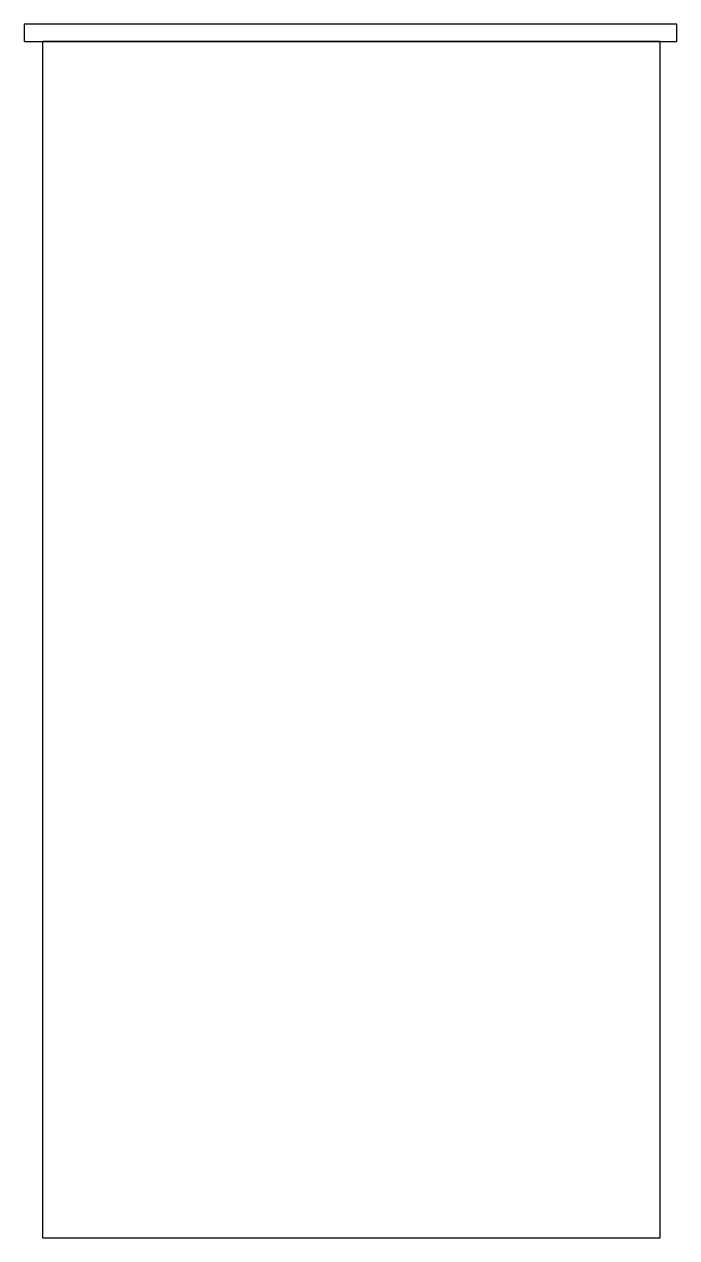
# Model space of a CAD drawing. Extents: x 4721 to 4848, y -3618 to -3381.
import ezdxf

# ---------------------------------------------------------------- set-up
doc = ezdxf.new("R2010")
doc.units = 0
doc.layers.get('0').update_dxf_attribs({"linetype": 'CONTINUOUS'})

# ---------------------------------------------------------------- blocks, each defined once
blk = doc.blocks.new('A$C23384007')
for points in [[(-30.66, 266.74), (-157.86, 266.74), (-157.86, 263.41), (-30.66, 263.41)], [(-33.9, 263.41), (-154.31, 263.41), (-154.31, 30.26), (-33.9, 30.26)]]:
    blk.add_lwpolyline(points, close=True)

msp = doc.modelspace()

# ---------------------------------------------------------------- block references
msp.add_blockref('A$C23384007', (4878.71, -3648.01))

doc.saveas('drawing.dxf')
